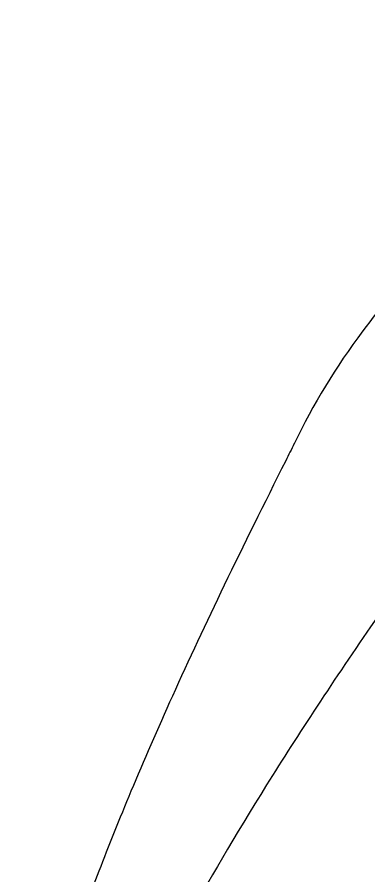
# Model space of a CAD drawing. Header units: millimetres. Extents: x 28 to 3046, y 8 to 3716.
# Drawn here: x 965 to 995.1, y 586.7 to 660 of the extents above; entities that cross this region are included whole.
import ezdxf

# ---------------------------------------------------------------- set-up
doc = ezdxf.new("R2010")
doc.units = ezdxf.units.MM
doc.layers.add('1LINE', color=7, linetype='CONTINUOUS')

msp = doc.modelspace()

# ---------------------------------------------------------------- linework, layer by layer
at = {"layer": '1LINE', "linetype": 'Continuous'}
for points, knots in [([(1034.462, 660.009), (1033.472, 658.74), (1031.241, 655.882), (1026.498, 649.869), (1017.908, 638.961), (1006.68, 624.188), (995.18, 608.126), (985.895, 594.021), (978.998, 582.167), (973.96, 572.624), (972.693, 566.996), (974.626, 564.075), (976.987, 562.457), (980.481, 561.379), (985.137, 560.857), (990.728, 560.111), (999.685, 559.051), (1013.488, 557.8), (1031.163, 557.208), (1045.309, 557.216), (1054.03, 557.359), (1063.07, 557.504), (1075.171, 557.584), (1091.141, 557.596), (1105.431, 557.551), (1117.326, 557.5), (1127.48, 557.454), (1138.834, 557.408), (1151.414, 557.368), (1159.875, 557.356), (1164.116, 557.35)], [0, 0, 0, 0, 0.012507, 0.028169, 0.059983, 0.123214, 0.185248, 0.247141, 0.309619, 0.372607, 0.435239, 0.466362, 0.497482, 0.528744, 0.560227, 0.591849, 0.622902, 0.686811, 0.748464, 0.7798, 0.795457, 0.811186, 0.842678, 0.873857, 0.905195, 0.921072, 0.936872, 0.957903, 0.978899, 1, 1, 1, 1]), ([(1034.461, 660.008), (1029.176, 658.42), (1024.055, 656.333), (1014.408, 651.261), (1009.799, 648.227), (1001.466, 641.336), (997.705, 637.452), (992.241, 630.145), (990.282, 626.939), (988.687, 623.586)], [0, 0, 0, 0, 0.268579, 0.268579, 0.537157, 0.537157, 0.805736, 0.805736, 1, 1, 1, 1]), ([(988.692, 623.602), (988.446, 623.11), (986.332, 618.873), (982.734, 611.655), (978.288, 602.154), (974.727, 593.979), (971.983, 587.126), (969.784, 581.13), (968.083, 575.967), (966.839, 571.572), (965.963, 568.015), (965.352, 565.24), (965.107, 563.667), (965.021, 563.017)], [0, 0, 0, 0, 0.016922, 0.146354, 0.26829, 0.380932, 0.485028, 0.581274, 0.687213, 0.782879, 0.868457, 0.944011, 1, 1, 1, 1])]:
    msp.add_open_spline(points, degree=3, knots=knots, dxfattribs=at)

doc.saveas('drawing.dxf')
